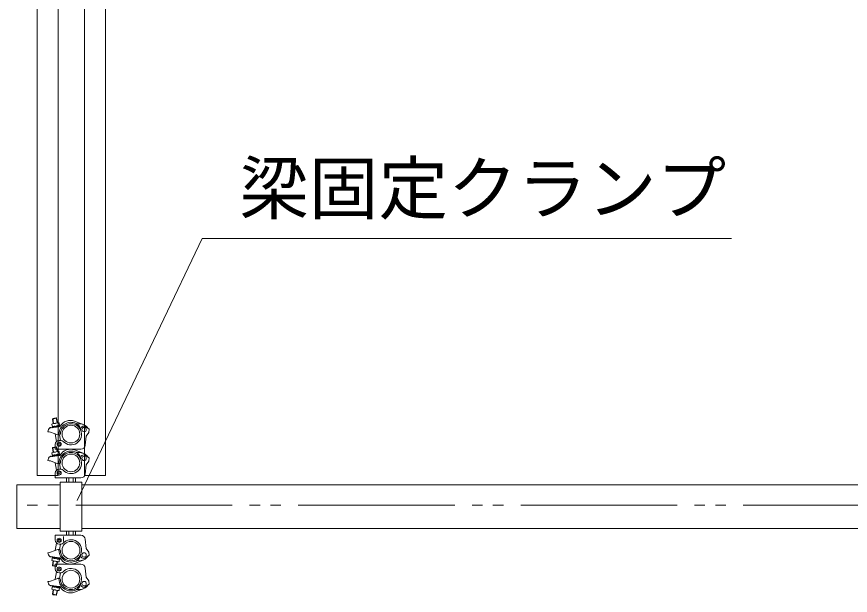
# Model space of a CAD drawing. Units: millimetres, scale not verified. Extents: x -9305 to 9305, y -6415 to 6415.
# Drawn here: x -7543 to -5625, y 3462 to 4793 of the extents above; entities that cross this region are included whole.
import ezdxf
from ezdxf.enums import TextEntityAlignment as Align

# ---------------------------------------------------------------- set-up
doc = ezdxf.new("R2010")
doc.units = ezdxf.units.MM
doc.header["$LTSCALE"] = 40
doc.linetypes.add('DOUBLE_CHAIN2', pattern=[12.8, 9, -1, 0.6, -0.6, 0.6, -1])
for name, color, linetype, lineweight in [('0-2_CLG-45', 134, 'DOUBLE_CHAIN2', 18), ('0-3_CLGS-90', 134, 'Continuous', 18), ('0-6_TEXT', 134, 'Continuous', 18)]:
    doc.layers.add(name, color=color, linetype=linetype, lineweight=lineweight)
doc.styles.add('ＭＳ ゴシック', font='')
doc.styles.get('ＭＳ ゴシック').set_extended_font_data('MS Gothic')

msp = doc.modelspace()

# ---------------------------------------------------------------- linework, layer by layer
at = {"layer": '0-2_CLG-45'}
msp.add_line((1656.72, 3668.6), (-7543.28, 3668.6), dxfattribs=at)
at = {"layer": '0-3_CLGS-90'}
for p, q in [((-7451.32, 3868.86), (-7461.16, 3867.05)), ((-7460.36, 3868.22), (-7461.16, 3867.04)), ((-7461.16, 3867.05), (-7459.25, 3856.65)), ((-7452.49, 3869.66), (-7460.36, 3868.22)), ((-7460.36, 3868.21), (-7458.28, 3856.84)), ((-7449.66, 3858.41), (-7458.85, 3856.74)), ((-7450.41, 3858.28), (-7452.5, 3869.66)), ((-7452.49, 3869.66), (-7451.32, 3868.86)), ((-7449.42, 3858.45), (-7451.33, 3868.86)), ((-7444.46, 3851.22), (-7445.8, 3858.6)), ((-7410.16, 3862.33), (-7390.32, 3854.73)), ((-7464.79, 3847.03), (-7464.62, 3846.68)), ((-7445.48, 3849.3), (-7464.62, 3846.68)), ((-7462.53, 3855.56), (-7461.19, 3848.18)), ((-7443.47, 3851.4), (-7462.16, 3848.01)), ((-7443.28, 3850.42), (-7462.07, 3847.02)), ((-7376.2, 3843.81), (-7384.78, 3849.62)), ((-7448.9, 3830.58), (-7465.2, 3836.92)), ((-7454.61, 3832.81), (-7451.44, 3815.54)), ((-7444.92, 3830.68), (-7448.13, 3830.51)), ((-7444.57, 3830.72), (-7442.2, 3817.83)), ((-7383.48, 3827.81), (-7385.52, 3806.84)), ((-7451.33, 3802.64), (-7461.17, 3800.83)), ((-7460.37, 3802), (-7461.17, 3800.83)), ((-7461.17, 3800.83), (-7459.26, 3790.43)), ((-7460.38, 3802), (-7458.28, 3790.62)), ((-7452.5, 3803.44), (-7460.37, 3802)), ((-7454.48, 3808.81), (-7454.48, 3797.81)), ((-7450.42, 3792.07), (-7452.51, 3803.44)), ((-7452.5, 3803.44), (-7451.33, 3802.64)), ((-7449.42, 3792.24), (-7451.34, 3802.65)), ((-7445.48, 3817.81), (-7440.77, 3817.81)), ((-7464.8, 3780.81), (-7464.63, 3780.46)), ((-7445.49, 3783.08), (-7464.63, 3780.46)), ((-7462.54, 3789.34), (-7461.2, 3781.96)), ((-7443.48, 3785.19), (-7462.18, 3781.79)), ((-7443.28, 3784.2), (-7462.08, 3780.8)), ((-7449.67, 3792.19), (-7458.86, 3790.52)), ((-7395.48, 3797.81), (-7454.48, 3797.81)), ((-7444.47, 3785.01), (-7445.82, 3792.39)), ((-7428.26, 3797.82), (-7408.26, 3797.82)), ((-7410.18, 3796.11), (-7390.33, 3788.52)), ((-7376.21, 3777.59), (-7384.79, 3783.4)), ((-7448.9, 3764.37), (-7465.21, 3770.7)), ((-7454.62, 3766.59), (-7451.45, 3749.32)), ((-7444.93, 3764.46), (-7448.14, 3764.29)), ((-7444.58, 3764.51), (-7442.21, 3751.61)), ((-7383.49, 3761.59), (-7385.54, 3740.62)), ((-7454.49, 3742.59), (-7454.49, 3731.59)), ((-7445.49, 3751.59), (-7440.78, 3751.59)), ((-7395.49, 3731.59), (-7454.49, 3731.59)), ((-7428.28, 3731.6), (-7408.28, 3731.6)), ((-7428.28, 3731.6), (-7428.28, 3721.66)), ((-7423.28, 3731.6), (-7423.28, 3721.66)), ((-7413.28, 3731.6), (-7413.28, 3721.66)), ((-7408.28, 3731.6), (-7408.28, 3721.66)), ((-7338.92, 3736.96), (-7387.52, 3736.96)), ((-7543.28, 3615.61), (-7543.28, 3715.61)), ((-7543.28, 3715.61), (-7443.48, 3715.61)), ((-7393.48, 3715.61), (1506.5, 3715.61)), ((-7443.48, 3615.61), (-7543.28, 3615.61)), ((-7428.28, 3599.61), (-7428.28, 3609.55)), ((-7423.28, 3599.61), (-7423.28, 3609.55)), ((-7413.28, 3599.61), (-7413.28, 3609.55)), ((-7408.28, 3599.61), (-7408.28, 3609.55)), ((1506.5, 3615.61), (-7393.48, 3615.61)), ((-7454.49, 3588.62), (-7454.49, 3599.62)), ((-7395.49, 3599.62), (-7454.49, 3599.62)), ((-7435.49, 3585.7), (-7435.49, 3596.87)), ((-7428.28, 3599.61), (-7408.28, 3599.61)), ((-7383.49, 3569.62), (-7385.54, 3590.6)), ((-7454.62, 3564.62), (-7451.45, 3581.89)), ((-7445.49, 3579.62), (-7440.78, 3579.62)), ((-7444.58, 3566.71), (-7442.21, 3579.6)), ((-7448.9, 3566.85), (-7465.21, 3560.52)), ((-7464.8, 3550.4), (-7464.63, 3550.76)), ((-7445.49, 3548.13), (-7464.63, 3550.76)), ((-7443.48, 3546.03), (-7462.18, 3549.42)), ((-7443.28, 3547.01), (-7462.08, 3550.42)), ((-7444.93, 3566.75), (-7448.14, 3566.92)), ((-7376.21, 3553.62), (-7384.79, 3547.82)), ((-7462.54, 3541.87), (-7461.2, 3549.25)), ((-7461.17, 3530.38), (-7459.26, 3540.78)), ((-7460.37, 3529.22), (-7461.17, 3530.39)), ((-7451.33, 3528.57), (-7461.17, 3530.38)), ((-7460.38, 3529.22), (-7458.28, 3540.59)), ((-7449.67, 3539.02), (-7458.86, 3540.69)), ((-7454.48, 3522.41), (-7454.48, 3533.41)), ((-7395.48, 3533.41), (-7454.48, 3533.41)), ((-7450.42, 3539.15), (-7452.51, 3527.77)), ((-7449.42, 3538.98), (-7451.34, 3528.57)), ((-7444.47, 3546.21), (-7445.82, 3538.83)), ((-7428.26, 3533.4), (-7408.26, 3533.4)), ((-7410.18, 3535.1), (-7390.33, 3542.7)), ((-7452.5, 3527.77), (-7460.37, 3529.22)), ((-7454.61, 3498.41), (-7451.44, 3515.67)), ((-7452.5, 3527.77), (-7451.33, 3528.57)), ((-7445.48, 3513.41), (-7440.77, 3513.41)), ((-7444.57, 3500.49), (-7442.2, 3513.39)), ((-7383.48, 3503.41), (-7385.52, 3524.38)), ((-7448.9, 3500.63), (-7465.2, 3494.3)), ((-7444.92, 3500.54), (-7448.13, 3500.71)), ((-7464.79, 3484.19), (-7464.62, 3484.54)), ((-7445.48, 3481.92), (-7464.62, 3484.54)), ((-7462.53, 3475.65), (-7461.19, 3483.03)), ((-7443.47, 3479.81), (-7462.16, 3483.21)), ((-7443.28, 3480.79), (-7462.07, 3484.2)), ((-7461.16, 3464.16), (-7459.25, 3474.57)), ((-7460.36, 3463), (-7458.28, 3474.38)), ((-7449.66, 3472.8), (-7458.85, 3474.48)), ((-7450.41, 3472.93), (-7452.5, 3461.56)), ((-7449.42, 3472.76), (-7451.33, 3462.35)), ((-7444.46, 3479.99), (-7445.8, 3472.61)), ((-7410.16, 3468.89), (-7390.32, 3476.48)), ((-7376.2, 3487.41), (-7384.78, 3481.6)), ((-7460.36, 3463), (-7461.16, 3464.17)), ((-7451.32, 3462.36), (-7461.16, 3464.16)), ((-7452.49, 3461.56), (-7460.36, 3463)), ((-7452.49, 3461.56), (-7451.32, 3462.36))]:
    msp.add_line(p, q, dxfattribs=at)
for points in [[(-7447.79, 3736.96), (-7447.79, 5936.96), (-7496.39, 5936.96), (-7496.39, 3736.96)], [(-7443.48, 3722.15), (-7393.48, 3722.15), (-7393.48, 3608.85), (-7443.48, 3608.85)]]:
    msp.add_lwpolyline(points, close=True, dxfattribs=at)
for points in [[(-7387.52, 3736.96), (-7387.52, 5936.96), (-7338.92, 5936.96), (-7338.92, 3736.96)], [(-7383.48, 3827.81), (-7377.48, 3836.31), (-7376.2, 3843.81)], [(-7383.49, 3761.59), (-7377.48, 3770.09), (-7376.21, 3777.59)], [(-7383.49, 3569.62), (-7377.48, 3561.12), (-7376.21, 3553.62)], [(-7383.48, 3503.41), (-7377.48, 3494.91), (-7376.2, 3487.41)]]:
    msp.add_lwpolyline(points, dxfattribs=at)
for centre, radius in [((-7418.26, 3832.47), 20.36), ((-7387.98, 3842.81), 5), ((-7445.48, 3809.31), 4.75), ((-7445.48, 3809.31), 2.25), ((-7418.28, 3766.25), 20.36), ((-7387.99, 3776.59), 5), ((-7445.49, 3743.09), 4.75), ((-7445.49, 3743.09), 2.25), ((-7445.49, 3588.12), 4.75), ((-7445.49, 3588.12), 2.25), ((-7418.28, 3565.25), 20.42), ((-7387.99, 3554.62), 5), ((-7445.48, 3521.91), 4.75), ((-7445.48, 3521.91), 2.25), ((-7418.26, 3498.74), 20.36), ((-7387.98, 3488.41), 5)]:
    msp.add_circle(centre, radius, dxfattribs=at)
for centre, radius, start, end in [((-7455.19, 3838.97), 18.14, 86.763, 113.859), ((-7446.83, 3840.49), 18.14, 86.763, 113.859), ((-7418.28, 3832.11), 27.5, 64.68, 178.286), ((-7419.61, 3836.57), 27.43, 69.863, 149.651), ((-7418.28, 3832.11), 24.3, 23.409, 177.714), ((-7402.24, 3866), 10, 244.68, 276.446), ((-7411.61, 3843.63), 14.27, 3.379, 69.105), ((-7472.74, 3806.72), 31.13, 75.977, 87.16), ((-7456.26, 3836.33), 15.01, 132.479, 174.343), ((-7465.72, 3846.66), 1, 21.664, 132.479), ((-7462.07, 3847.52), 0.5, 100.291, 289.984), ((-7456.37, 3845.5), 5.51, 49.828, 150.774), ((-7448.01, 3847.02), 5.51, 49.826, 150.775), ((-7445.54, 3852.12), 2.82, 271.374, 323.267), ((-7443.4, 3850.91), 0.5, 270.616, 100.309), ((-7418.28, 3832.11), 24.3, 222.065, 23.409), ((-7398.5, 3832.93), 23.29, 33.395, 96.446), ((-7388.88, 3843.56), 7.32, 55.902, 194.205), ((-7448.26, 3833), 2.5, 255.37, 358.286), ((-7445.06, 3833.18), 2.5, 273.067, 357.714), ((-7445.48, 3808.81), 9, 90, 180), ((-7440.77, 3811.81), 6, 42.065, 90), ((-7395.48, 3807.81), 10, 270, 354.424), ((-7456.27, 3770.11), 15.01, 132.479, 174.343), ((-7465.73, 3780.44), 1, 21.664, 132.479), ((-7462.08, 3781.3), 0.5, 100.291, 289.984), ((-7455.2, 3772.75), 18.14, 86.763, 113.859), ((-7456.38, 3779.28), 5.51, 49.828, 150.774), ((-7446.84, 3774.27), 18.14, 86.763, 113.859), ((-7448.02, 3780.8), 5.51, 49.826, 150.775), ((-7418.29, 3765.89), 27.5, 64.68, 178.286), ((-7445.56, 3785.9), 2.82, 271.374, 323.267), ((-7443.41, 3784.69), 0.5, 270.616, 100.309), ((-7419.62, 3770.36), 27.43, 69.863, 149.651), ((-7418.29, 3765.89), 24.3, 23.409, 177.714), ((-7402.25, 3799.79), 10, 244.68, 276.446), ((-7411.62, 3777.41), 14.27, 3.379, 69.105), ((-7398.51, 3766.71), 23.29, 33.395, 96.446), ((-7388.89, 3777.34), 7.32, 55.902, 194.205), ((-7472.75, 3740.5), 31.13, 75.977, 87.16), ((-7448.27, 3766.79), 2.5, 255.37, 358.286), ((-7445.06, 3766.96), 2.5, 273.067, 357.714), ((-7418.29, 3765.89), 24.3, 222.065, 23.409), ((-7445.49, 3742.59), 9, 90, 180), ((-7440.78, 3745.59), 6, 42.065, 90), ((-7395.49, 3741.59), 10, 270, 354.424), ((-7445.49, 3588.62), 9, 180, 270), ((-7418.29, 3565.32), 24.3, 336.591, 137.935), ((-7395.49, 3589.62), 10, 5.576, 90), ((-7440.78, 3585.62), 6, 270, 317.935), ((-7472.75, 3590.71), 31.13, 272.84, 284.023), ((-7456.27, 3561.1), 15.01, 185.657, 227.521), ((-7465.73, 3550.78), 1, 227.521, 338.336), ((-7462.08, 3549.92), 0.5, 70.016, 259.709), ((-7448.27, 3564.43), 2.5, 1.714, 104.63), ((-7418.29, 3565.32), 27.5, 181.714, 295.32), ((-7445.06, 3564.26), 2.5, 2.286, 86.933), ((-7418.29, 3565.32), 24.3, 182.286, 336.591), ((-7411.62, 3553.8), 14.27, 290.895, 356.621), ((-7398.51, 3564.5), 23.29, 263.554, 326.605), ((-7388.89, 3553.88), 7.32, 165.795, 304.098), ((-7455.2, 3558.46), 18.14, 246.141, 273.237), ((-7456.38, 3551.94), 5.51, 209.226, 310.172), ((-7446.84, 3556.94), 18.14, 246.141, 273.237), ((-7448.02, 3550.42), 5.51, 209.225, 310.174), ((-7445.56, 3545.31), 2.82, 36.733, 88.626), ((-7443.41, 3546.52), 0.5, 259.691, 89.384), ((-7419.62, 3560.86), 27.43, 210.349, 290.137), ((-7402.25, 3531.43), 10, 83.554, 115.32), ((-7395.48, 3523.41), 10, 5.576, 90), ((-7445.48, 3522.41), 9, 180, 270), ((-7440.77, 3519.41), 6, 270, 317.935), ((-7418.28, 3499.11), 24.3, 336.591, 137.935), ((-7472.74, 3524.5), 31.13, 272.84, 284.023), ((-7456.26, 3494.89), 15.01, 185.657, 227.521), ((-7448.26, 3498.21), 2.5, 1.714, 104.63), ((-7418.28, 3499.11), 27.5, 181.714, 295.32), ((-7445.06, 3498.04), 2.5, 2.286, 86.933), ((-7418.28, 3499.11), 24.3, 182.286, 336.591), ((-7465.72, 3484.56), 1, 227.521, 338.336), ((-7462.07, 3483.7), 0.5, 70.016, 259.709), ((-7455.19, 3492.24), 18.14, 246.141, 273.237), ((-7456.37, 3485.72), 5.51, 209.226, 310.172), ((-7446.83, 3490.72), 18.14, 246.141, 273.237), ((-7448.01, 3484.2), 5.51, 209.225, 310.174), ((-7445.54, 3479.09), 2.82, 36.733, 88.626), ((-7443.4, 3480.3), 0.5, 259.691, 89.384), ((-7419.61, 3494.64), 27.43, 210.349, 290.137), ((-7411.61, 3487.58), 14.27, 290.895, 356.621), ((-7402.24, 3465.21), 10, 83.554, 115.32), ((-7398.5, 3498.29), 23.29, 263.554, 326.605), ((-7388.88, 3487.66), 7.32, 165.795, 304.098)]:
    msp.add_arc(centre, radius, start, end, dxfattribs=at)
at = {"layer": '0-6_TEXT'}
for p, q in [((-7404.32, 3679.82), (-7116.23, 4282.49)), ((-7116.23, 4282.49), (-5898.36, 4282.49))]:
    msp.add_line(p, q, dxfattribs=at)

# ---------------------------------------------------------------- texts
at = {"layer": '0-6_TEXT', "style": 'ＭＳ ゴシック'}
msp.add_text('梁固定クランプ', height=117.3, dxfattribs=at).set_placement((-7030.65, 4304.42), align=Align.BOTTOM_LEFT)

doc.saveas('drawing.dxf')
